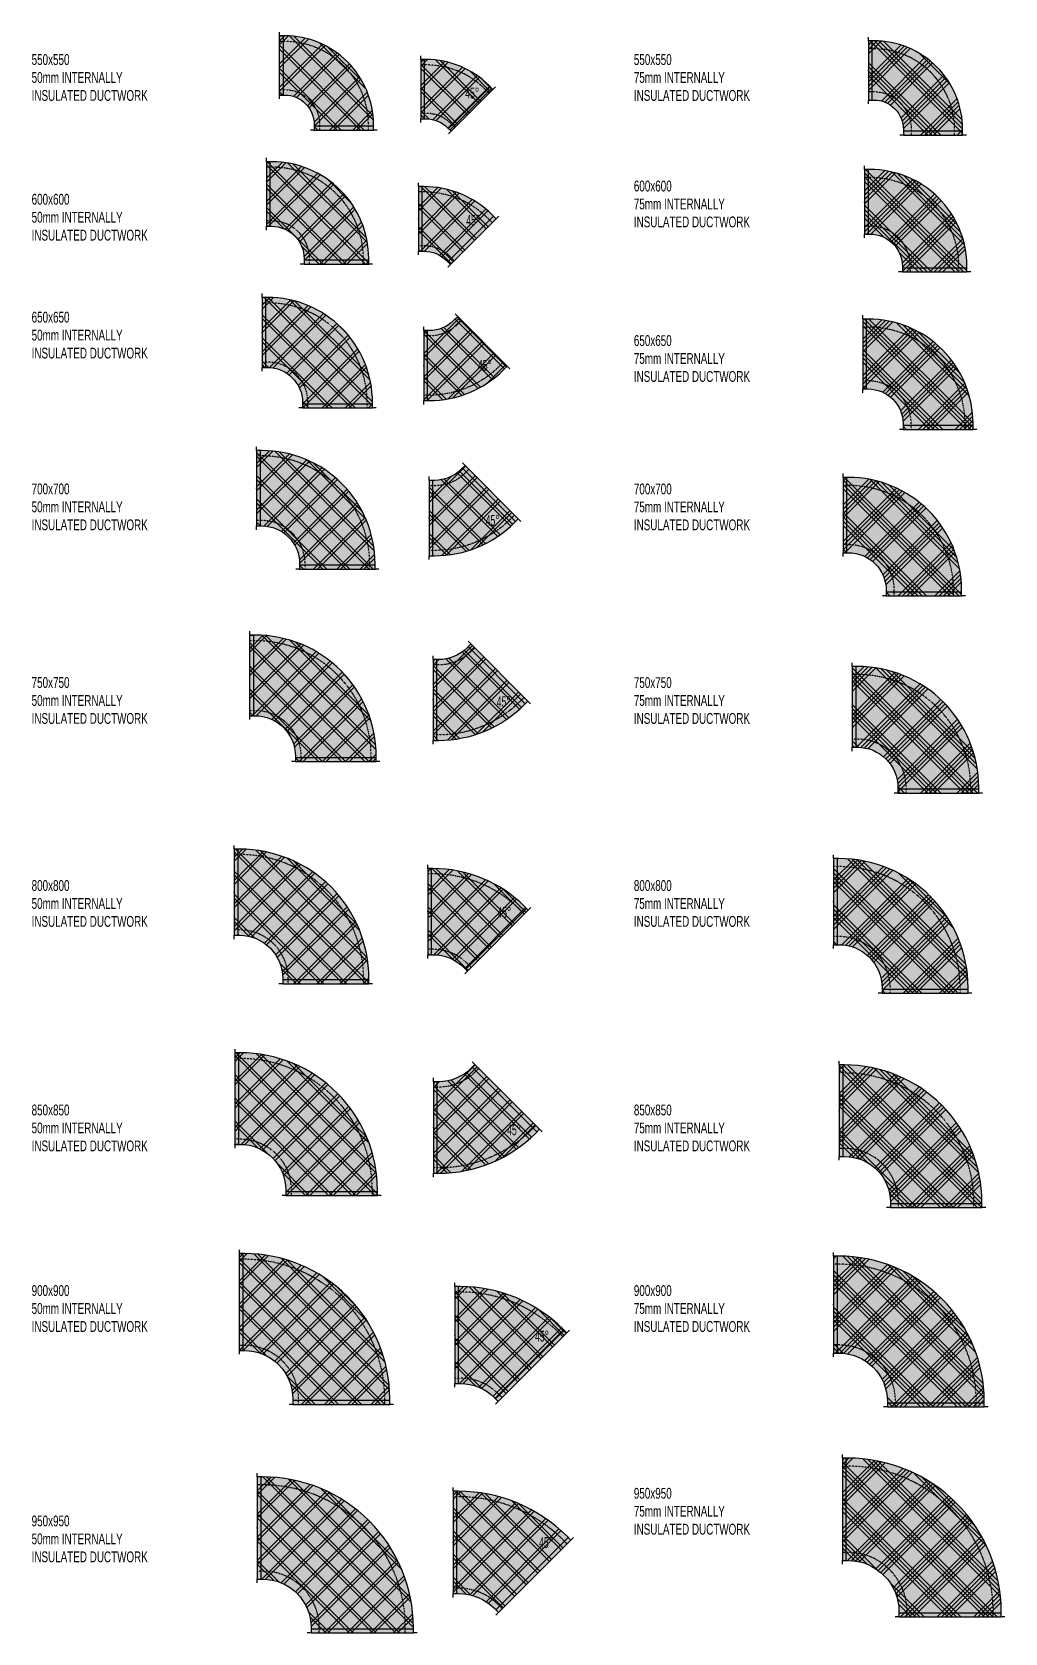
# Model space of a CAD drawing. Header units: millimetres. Extents: x 141 to 153906, y 19826 to 64501.
# Drawn here: x 113301 to 122338, y 34897 to 49764 of the extents above; entities that cross this region are included whole.
import ezdxf
from ezdxf.enums import TextEntityAlignment as Align

# ---------------------------------------------------------------- set-up
doc = ezdxf.new("R2010")
doc.units = ezdxf.units.MM
doc.linetypes.add('Ins', pattern=[1, 0.5, -0.5])
for name, color, linetype in [('Hvacduct-sa', 160, 'Continuous'), ('Hvacduct-sa-Shading', 163, 'Continuous'), ('Hvacins', 118, 'Continuous'), ('HvacInsulation IN', 118, 'Continuous'), ('Hvactext', 7, 'Continuous')]:
    doc.layers.add(name, color=color, linetype=linetype)
doc.styles.add('Arial Narrow_1', font='ARIALN.TTF', dxfattribs={"height": 250})
doc.styles.add('HVACS', font='ARIALN.TTF', dxfattribs={"width": 0.8})
pattern_1 = [(45, (76276.46, -89129.04), (-169.70563, 169.70563), []), (45, (76316.46, -89129.04), (-169.70563, 169.70563), []), (45, (76356.46, -89129.04), (-169.70563, 169.70563), []), (45, (76396.46, -89129.04), (-169.70563, 169.70563), []), (135, (76276.46, -89129.04), (-169.70563, -169.70563), []), (135, (76316.46, -89129.04), (-169.70563, -169.70563), []), (135, (76356.46, -89129.04), (-169.70563, -169.70563), []), (135, (76396.46, -89129.04), (-169.70563, -169.70563), [])]

msp = doc.modelspace()

# ---------------------------------------------------------------- hatches: boundary and pattern name
at = {"layer": 'Hvacduct-sa-Shading'}
for points in [[(115922.5, 48904.4), (115922.5, 48854.4), (116472.5, 48854.4), (116472.5, 48904.4, 0.4142136), (115647.5, 49729.4), (115597.5, 49729.4), (115597.5, 49179.4), (115647.5, 49179.4, -0.4142136)], [(121120.1, 49683), (121070.1, 49683), (121070.1, 49133), (121120.1, 49133, -0.4142136), (121395.1, 48858), (121395.1, 48808), (121945.1, 48808), (121945.1, 48858, 0.4142136)], [(115528.4, 48560), (115478.4, 48560), (115478.4, 47960), (115528.4, 47960, -0.4142136), (115828.4, 47660), (115828.4, 47610), (116428.4, 47610), (116428.4, 47660, 0.4142136)], [(121084.9, 48487.9), (121034.9, 48487.9), (121034.9, 47887.9), (121084.9, 47887.9, -0.4142136), (121384.9, 47587.9), (121384.9, 47537.9), (121984.9, 47537.9), (121984.9, 47587.9, 0.4142136)], [(115488.7, 47299.6), (115438.7, 47299.6), (115438.7, 46649.6), (115488.7, 46649.6, -0.4142136), (115813.7, 46324.6), (115813.7, 46274.6), (116463.7, 46274.6), (116463.7, 46324.6, 0.4142136)], [(121067.3, 47099.3), (121017.3, 47099.3), (121017.3, 46449.3), (121067.3, 46449.3, -0.4142136), (121392.3, 46124.3), (121392.3, 46074.3), (122042.3, 46074.3), (122042.3, 46124.3, 0.4142136)], [(115437.1, 45877.4), (115387.1, 45877.4), (115387.1, 45177.4), (115437.1, 45177.4, -0.4142136), (115787.1, 44827.4), (115787.1, 44777.4), (116487.1, 44777.4), (116487.1, 44827.4, 0.4142136)], [(120885.4, 45628.4), (120835.4, 45628.4), (120835.4, 44928.4), (120885.4, 44928.4, -0.4142136), (121235.4, 44578.4), (121235.4, 44528.4), (121935.4, 44528.4), (121935.4, 44578.4, 0.4142136)], [(115747.8, 43039.6), (115747.8, 42989.6), (116497.8, 42989.6), (116497.8, 43039.6, 0.4142136), (115372.8, 44164.6), (115322.8, 44164.6), (115322.8, 43414.6), (115372.8, 43414.6, -0.4142136)], [(120969.6, 43872.4), (120919.6, 43872.4), (120919.6, 43122.4), (120969.6, 43122.4, -0.4142136), (121344.6, 42747.4), (121344.6, 42697.4), (122094.6, 42697.4), (122094.6, 42747.4, 0.4142136)], [(115230, 42176.3), (115180, 42176.3), (115180, 41376.3), (115230, 41376.3, -0.4142136), (115630, 40976.3), (115630, 40926.3), (116430, 40926.3), (116430, 40976.3, 0.4142136)], [(120796.2, 42089), (120746.2, 42089), (120746.2, 41289), (120796.2, 41289, -0.4142136), (121196.2, 40889), (121196.2, 40839), (121996.2, 40839), (121996.2, 40889, 0.4142136)], [(115659.1, 39009.8), (115659.1, 38959.8), (116509.1, 38959.8), (116509.1, 39009.8, 0.4142136), (115234.1, 40284.8), (115184.1, 40284.8), (115184.1, 39434.8), (115234.1, 39434.8, -0.4142136)], [(120849, 40172.4), (120799, 40172.4), (120799, 39322.4), (120849, 39322.4, -0.4142136), (121274, 38897.4), (121274, 38847.4), (122124, 38847.4), (122124, 38897.4, 0.4142136)], [(115724.2, 37070.2), (115724.2, 37020.2), (116624.2, 37020.2), (116624.2, 37070.2, 0.4142136), (115274.2, 38420.2), (115224.2, 38420.2), (115224.2, 37520.2), (115274.2, 37520.2, -0.4142136)], [(120796.2, 38396.6), (120746.2, 38396.6), (120746.2, 37496.6), (120796.2, 37496.6, -0.4142136), (121246.2, 37046.6), (121246.2, 36996.6), (122146.2, 36996.6), (122146.2, 37046.6, 0.4142136)], [(120878.3, 36521), (120828.3, 36521), (120828.3, 35571), (120878.3, 35571, -0.4142136), (121353.3, 35096), (121353.3, 35046), (122303.3, 35046), (122303.3, 35096, 0.4142136)], [(115443.4, 36347.2), (115393.4, 36347.2), (115393.4, 35397.2), (115443.4, 35397.2, -0.4142136), (115893.4, 34947.2), (115893.4, 34897.2), (116843.4, 34897.2), (116843.4, 34947.2, 0.4142136)]]:
    msp.add_hatch(color=256, dxfattribs=at).paths.add_polyline_path(points)
at = {"layer": 'Hvacduct-sa-Shading', "linetype": 'Continuous'}
for points in [[(116963.2, 49508.8), (116913.2, 49508.8), (116913.2, 48958.8), (116963.2, 48958.8, -0.1989124), (117157.6, 48878.3), (117193, 48842.9), (117581.9, 49231.8), (117546.5, 49267.2, 0.1989124)], [(116939.7, 48329), (116889.7, 48329), (116889.7, 47729), (116939.7, 47729, -0.1989124), (117151.8, 47641.2), (117187.2, 47605.8), (117611.4, 48030.1), (117576.1, 48065.4, 0.1989124)], [(116990.5, 46991.8), (116940.5, 46991.8), (116940.5, 46341.8), (116990.5, 46341.8, 0.1989124), (117679.9, 46627.4), (117715.3, 46662.7), (117255.6, 47122.4), (117220.3, 47087, -0.1989124)], [(117040.3, 45600.8), (116990.3, 45600.8), (116990.3, 44900.8), (117040.3, 44900.8, 0.1989124), (117782.8, 45208.3), (117818.1, 45243.7), (117323.2, 45738.6), (117287.8, 45703.3, -0.1989124)], [(117076.7, 43936.6), (117026.7, 43936.6), (117026.7, 43186.6), (117076.7, 43186.6, 0.1989124), (117872.2, 43516.1), (117907.5, 43551.4), (117377.2, 44081.8), (117341.8, 44046.4, -0.1989124)], [(117026.4, 41995.9), (116976.4, 41995.9), (116976.4, 41195.9), (117026.4, 41195.9, -0.1989124), (117309.2, 41078.8), (117344.6, 41043.4), (117910.3, 41609.1), (117874.9, 41644.5, 0.1989124)], [(117079, 40016.4), (117029, 40016.4), (117029, 39166.4), (117079, 39166.4, 0.1989124), (117980.5, 39539.9), (118015.9, 39575.2), (117414.8, 40176.3), (117379.5, 40140.9, -0.1989124)], [(117278.5, 38114), (117228.5, 38114), (117228.5, 37214), (117278.5, 37214, -0.1989124), (117596.7, 37082.2), (117632.1, 37046.9), (118268.5, 37683.3), (118233.1, 37718.6, 0.1989124)], [(117262.7, 36212.8), (117212.7, 36212.8), (117212.7, 35262.8), (117262.7, 35262.8, -0.1989124), (117598.6, 35123.6), (117633.9, 35088.3), (118305.7, 35760), (118270.3, 35795.4, 0.1989124)]]:
    msp.add_hatch(color=163, dxfattribs=at).paths.add_polyline_path(points)
at = {"layer": 'Hvacins', "linetype": 'Continuous'}
h = msp.add_hatch(dxfattribs=at)
h.set_pattern_fill('CONC_EXISTING', color=256, scale=20, style=0)
h.set_pattern_definition([(45, (76150.77, -89129.04), (-107.76307, 107.76307), []), (45, (76186.69, -89129.04), (-107.76307, 107.76307), []), (315, (76150.77, -89129.04), (107.76307, 107.76307), []), (315, (76186.69, -89129.04), (107.76307, 107.76307), [])])
h.paths.add_polyline_path([(116963.2, 49508.8), (116913.2, 49508.8), (116913.2, 48958.8), (116963.2, 48958.8, -0.1989124), (117157.6, 48878.3), (117193, 48842.9), (117581.9, 49231.8), (117546.5, 49267.2, 0.1989124)])
h = msp.add_hatch(dxfattribs=at)
h.set_pattern_fill('CONC_EXISTING', color=256, scale=20, style=0)
h.set_pattern_definition([(45, (76153.28, -89152.5), (-107.76307, 107.76307), []), (45, (76189.2, -89152.5), (-107.76307, 107.76307), []), (315, (76153.28, -89152.5), (107.76307, 107.76307), []), (315, (76189.2, -89152.5), (107.76307, 107.76307), [])])
h.paths.add_polyline_path([(116939.7, 48329), (116889.7, 48329), (116889.7, 47729), (116939.7, 47729, -0.1989124), (117151.8, 47641.2), (117187.2, 47605.8), (117611.4, 48030.1), (117576.1, 48065.4, 0.1989124)])
h = msp.add_hatch(dxfattribs=at)
h.set_pattern_fill('CONC_EXISTING', color=256, scale=20, angle=360, style=0)
h.set_pattern_definition([(45, (76079.37, -89129.04), (-107.76307, 107.76307), []), (45, (76115.29, -89129.04), (-107.76307, 107.76307), []), (315, (76079.37, -89129.04), (107.76307, 107.76307), []), (315, (76115.29, -89129.04), (107.76307, 107.76307), [])])
h.paths.add_polyline_path([(116990.5, 46991.8), (116940.5, 46991.8), (116940.5, 46341.8), (116990.5, 46341.8, 0.1989124), (117679.9, 46627.4), (117715.3, 46662.7), (117255.6, 47122.4), (117220.3, 47087, -0.1989124)])
h = msp.add_hatch(dxfattribs=at)
h.set_pattern_fill('CONC_EXISTING', color=256, scale=20, angle=360, style=0)
h.set_pattern_definition([(45, (76182.61, -89129.04), (-107.76307, 107.76307), []), (45, (76218.53, -89129.04), (-107.76307, 107.76307), []), (315, (76182.61, -89129.04), (107.76307, 107.76307), []), (315, (76218.53, -89129.04), (107.76307, 107.76307), [])])
h.paths.add_polyline_path([(117040.3, 45600.8), (116990.3, 45600.8), (116990.3, 44900.8), (117040.3, 44900.8, 0.1989124), (117782.8, 45208.3), (117818.1, 45243.7), (117323.2, 45738.6), (117287.8, 45703.3, -0.1989124)])
h = msp.add_hatch(dxfattribs=at)
h.set_pattern_fill('CONC_EXISTING', color=256, scale=20, angle=360, style=0)
h.set_pattern_definition([(45, (76147.41, -89205.3), (-107.76307, 107.76307), []), (45, (76183.33, -89205.3), (-107.76307, 107.76307), []), (315, (76147.41, -89205.3), (107.76307, 107.76307), []), (315, (76183.33, -89205.3), (107.76307, 107.76307), [])])
h.paths.add_polyline_path([(117076.7, 43936.6), (117026.7, 43936.6), (117026.7, 43186.6), (117076.7, 43186.6, 0.1989124), (117872.2, 43516.1), (117907.5, 43551.4), (117377.2, 44081.8), (117341.8, 44046.4, -0.1989124)])
h = msp.add_hatch(dxfattribs=at)
h.set_pattern_fill('CONC_EXISTING', color=256, scale=20, style=0)
h.set_pattern_definition([(45, (75936.24, -89129.04), (-107.76307, 107.76307), []), (45, (75972.16, -89129.04), (-107.76307, 107.76307), []), (315, (75936.24, -89129.04), (107.76307, 107.76307), []), (315, (75972.16, -89129.04), (107.76307, 107.76307), [])])
h.paths.add_polyline_path([(117026.4, 41995.9), (116976.4, 41995.9), (116976.4, 41195.9), (117026.4, 41195.9, -0.1989124), (117309.2, 41078.8), (117344.6, 41043.4), (117910.3, 41609.1), (117874.9, 41644.5, 0.1989124)])
h = msp.add_hatch(dxfattribs=at)
h.set_pattern_fill('CONC_EXISTING', color=256, scale=20, angle=360, style=0)
h.set_pattern_definition([(45, (75836.52, -89129.04), (-107.76307, 107.76307), []), (45, (75872.44, -89129.04), (-107.76307, 107.76307), []), (315, (75836.52, -89129.04), (107.76307, 107.76307), []), (315, (75872.44, -89129.04), (107.76307, 107.76307), [])])
h.paths.add_polyline_path([(117079, 40016.4), (117029, 40016.4), (117029, 39166.4), (117079, 39166.4, 0.1989124), (117980.5, 39539.9), (118015.9, 39575.2), (117414.8, 40176.3), (117379.5, 40140.9, -0.1989124)])
h = msp.add_hatch(dxfattribs=at)
h.set_pattern_fill('CONC_EXISTING', color=256, scale=20, style=0)
h.set_pattern_definition([(45, (76276.46, -89129.04), (-107.76307, 107.76307), []), (45, (76312.38, -89129.04), (-107.76307, 107.76307), []), (315, (76276.46, -89129.04), (107.76307, 107.76307), []), (315, (76312.38, -89129.04), (107.76307, 107.76307), [])])
h.paths.add_polyline_path([(117278.5, 38114), (117228.5, 38114), (117228.5, 37214), (117278.5, 37214, -0.1989124), (117596.7, 37082.2), (117632.1, 37046.9), (118268.5, 37683.3), (118233.1, 37718.6, 0.1989124)])
at = {"layer": 'Hvacins'}
h = msp.add_hatch(dxfattribs=at)
h.set_pattern_fill('CONC_EXISTING', color=256, scale=20, style=0)
h.set_pattern_definition([(45, (79921.84, -89129.04), (-107.76307, 107.76307), []), (45, (79957.76, -89129.04), (-107.76307, 107.76307), []), (315, (79921.84, -89129.04), (107.76307, 107.76307), []), (315, (79957.76, -89129.04), (107.76307, 107.76307), [])])
h.paths.add_polyline_path([(115443.4, 36347.2), (115393.4, 36347.2), (115393.4, 35397.2), (115443.4, 35397.2, -0.4142136), (115893.4, 34947.2), (115893.4, 34897.2), (116843.4, 34897.2), (116843.4, 34947.2, 0.4142136)])
at = {"layer": 'Hvacins', "linetype": 'Continuous'}
h = msp.add_hatch(dxfattribs=at)
h.set_pattern_fill('CONC_EXISTING', color=256, scale=20, style=0)
h.set_pattern_definition([(45, (75648.81, -89228.76), (-107.76307, 107.76307), []), (45, (75684.73, -89228.76), (-107.76307, 107.76307), []), (315, (75648.81, -89228.76), (107.76307, 107.76307), []), (315, (75684.73, -89228.76), (107.76307, 107.76307), [])])
h.paths.add_polyline_path([(117262.7, 36212.8), (117212.7, 36212.8), (117212.7, 35262.8), (117262.7, 35262.8, -0.1989124), (117598.6, 35123.6), (117633.9, 35088.3), (118305.7, 35760), (118270.3, 35795.4, 0.1989124)])
at = {"layer": 'HvacInsulation IN'}
h = msp.add_hatch(dxfattribs=at)
h.set_pattern_fill('CONC_EXISTING', color=256, scale=20, angle=90, style=0)
h.set_pattern_definition([(135, (254701.71, 8353.01), (-107.76307, -107.76307), []), (135, (254701.71, 8388.93), (-107.76307, -107.76307), []), (45, (254701.71, 8353.01), (-107.76307, 107.76307), []), (45, (254701.71, 8388.93), (-107.76307, 107.76307), [])])
h.paths.add_polyline_path([(115922.5, 48904.4), (115922.5, 48854.4), (116472.5, 48854.4), (116472.5, 48904.4, 0.4142136), (115647.5, 49729.4), (115597.5, 49729.4), (115597.5, 49179.4), (115647.5, 49179.4, -0.4142136)])
h = msp.add_hatch(dxfattribs=at)
h.set_pattern_fill('INS100I', color=256, scale=40, style=0)
h.set_pattern_definition(pattern_1)
h.paths.add_polyline_path([(121120.1, 49683), (121070.1, 49683), (121070.1, 49133), (121120.1, 49133, -0.4142136), (121395.1, 48858), (121395.1, 48808), (121945.1, 48808), (121945.1, 48858, 0.4142136)])
h = msp.add_hatch(dxfattribs=at)
h.set_pattern_fill('CONC_EXISTING', color=256, scale=20, style=0)
h.set_pattern_definition([(45, (75021.66, -89252.22), (-107.76307, 107.76307), []), (45, (75057.58, -89252.22), (-107.76307, 107.76307), []), (315, (75021.66, -89252.22), (107.76307, 107.76307), []), (315, (75057.58, -89252.22), (107.76307, 107.76307), [])])
h.paths.add_polyline_path([(115528.4, 48560), (115478.4, 48560), (115478.4, 47960), (115528.4, 47960, -0.4142136), (115828.4, 47660), (115828.4, 47610), (116428.4, 47610), (116428.4, 47660, 0.4142136)])
h = msp.add_hatch(dxfattribs=at)
h.set_pattern_fill('INS100I', color=256, scale=40, style=0)
h.set_pattern_definition(pattern_1)
h.paths.add_polyline_path([(121084.9, 48487.9), (121034.9, 48487.9), (121034.9, 47887.9), (121084.9, 47887.9, -0.4142136), (121384.9, 47587.9), (121384.9, 47537.9), (121984.9, 47537.9), (121984.9, 47587.9, 0.4142136)])
h = msp.add_hatch(dxfattribs=at)
h.set_pattern_fill('CONC_EXISTING', color=256, scale=20, style=0)
h.set_pattern_definition([(45, (74857.99, -89262.95), (-107.76307, 107.76307), []), (45, (74893.91, -89262.95), (-107.76307, 107.76307), []), (315, (74857.99, -89262.95), (107.76307, 107.76307), []), (315, (74893.91, -89262.95), (107.76307, 107.76307), [])])
h.paths.add_polyline_path([(115488.7, 47299.6), (115438.7, 47299.6), (115438.7, 46649.6), (115488.7, 46649.6, -0.4142136), (115813.7, 46324.6), (115813.7, 46274.6), (116463.7, 46274.6), (116463.7, 46324.6, 0.4142136)])
h = msp.add_hatch(dxfattribs=at)
h.set_pattern_fill('INS100I', color=256, scale=40, style=0)
h.set_pattern_definition(pattern_1)
h.paths.add_polyline_path([(121067.3, 47099.3), (121017.3, 47099.3), (121017.3, 46449.3), (121067.3, 46449.3, -0.4142136), (121392.3, 46124.3), (121392.3, 46074.3), (122042.3, 46074.3), (122042.3, 46124.3, 0.4142136)])
h = msp.add_hatch(dxfattribs=at)
h.set_pattern_fill('CONC_EXISTING', color=256, scale=20, style=0)
h.set_pattern_definition([(45, (74686.38, -89129.04), (-107.76307, 107.76307), []), (45, (74722.3, -89129.04), (-107.76307, 107.76307), []), (315, (74686.38, -89129.04), (107.76307, 107.76307), []), (315, (74722.3, -89129.04), (107.76307, 107.76307), [])])
h.paths.add_polyline_path([(115437.1, 45877.4), (115387.1, 45877.4), (115387.1, 45177.4), (115437.1, 45177.4, -0.4142136), (115787.1, 44827.4), (115787.1, 44777.4), (116487.1, 44777.4), (116487.1, 44827.4, 0.4142136)])
h = msp.add_hatch(dxfattribs=at)
h.set_pattern_fill('INS100I', color=256, scale=40, style=0)
h.set_pattern_definition(pattern_1)
h.paths.add_polyline_path([(120885.4, 45628.4), (120835.4, 45628.4), (120835.4, 44928.4), (120885.4, 44928.4, -0.4142136), (121235.4, 44578.4), (121235.4, 44528.4), (121935.4, 44528.4), (121935.4, 44578.4, 0.4142136)])
h = msp.add_hatch(dxfattribs=at)
h.set_pattern_fill('CONC_EXISTING', color=256, scale=20, angle=90, style=0)
h.set_pattern_definition([(135, (248762.21, 2434.11), (-107.76307, -107.76307), []), (135, (248762.21, 2470.03), (-107.76307, -107.76307), []), (45, (248762.21, 2434.11), (-107.76307, 107.76307), []), (45, (248762.21, 2470.03), (-107.76307, 107.76307), [])])
h.paths.add_polyline_path([(115747.8, 43039.6), (115747.8, 42989.6), (116497.8, 42989.6), (116497.8, 43039.6, 0.4142136), (115372.8, 44164.6), (115322.8, 44164.6), (115322.8, 43414.6), (115372.8, 43414.6, -0.4142136)])
h = msp.add_hatch(dxfattribs=at)
h.set_pattern_fill('INS100I', color=256, scale=40, style=0)
h.set_pattern_definition(pattern_1)
h.paths.add_polyline_path([(120969.6, 43872.4), (120919.6, 43872.4), (120919.6, 43122.4), (120969.6, 43122.4, -0.4142136), (121344.6, 42747.4), (121344.6, 42697.4), (122094.6, 42697.4), (122094.6, 42747.4, 0.4142136)])
h = msp.add_hatch(dxfattribs=at)
h.set_pattern_fill('CONC_EXISTING', color=256, scale=20, style=0)
h.set_pattern_definition([(45, (74471.13, -89129.04), (-107.76307, 107.76307), []), (45, (74507.05, -89129.04), (-107.76307, 107.76307), []), (315, (74471.13, -89129.04), (107.76307, 107.76307), []), (315, (74507.05, -89129.04), (107.76307, 107.76307), [])])
h.paths.add_polyline_path([(115230, 42176.3), (115180, 42176.3), (115180, 41376.3), (115230, 41376.3, -0.4142136), (115630, 40976.3), (115630, 40926.3), (116430, 40926.3), (116430, 40976.3, 0.4142136)])
h = msp.add_hatch(dxfattribs=at)
h.set_pattern_fill('INS100I', color=256, scale=40, style=0)
h.set_pattern_definition(pattern_1)
h.paths.add_polyline_path([(120796.2, 42089), (120746.2, 42089), (120746.2, 41289), (120796.2, 41289, -0.4142136), (121196.2, 40889), (121196.2, 40839), (121996.2, 40839), (121996.2, 40889, 0.4142136)])
h = msp.add_hatch(dxfattribs=at)
h.set_pattern_fill('CONC_EXISTING', color=256, scale=20, angle=90, style=0)
h.set_pattern_definition([(135, (244961.49, -1795.12), (-107.76307, -107.76307), []), (135, (244961.49, -1759.2), (-107.76307, -107.76307), []), (45, (244961.49, -1795.12), (-107.76307, 107.76307), []), (45, (244961.49, -1759.2), (-107.76307, 107.76307), [])])
h.paths.add_polyline_path([(115659.1, 39009.8), (115659.1, 38959.8), (116509.1, 38959.8), (116509.1, 39009.8, 0.4142136), (115234.1, 40284.8), (115184.1, 40284.8), (115184.1, 39434.8), (115234.1, 39434.8, -0.4142136)])
h = msp.add_hatch(dxfattribs=at)
h.set_pattern_fill('INS100I', color=256, scale=40, style=0)
h.set_pattern_definition(pattern_1)
h.paths.add_polyline_path([(120849, 40172.4), (120799, 40172.4), (120799, 39322.4), (120849, 39322.4, -0.4142136), (121274, 38897.4), (121274, 38847.4), (122124, 38847.4), (122124, 38897.4, 0.4142136)])
h = msp.add_hatch(dxfattribs=at)
h.set_pattern_fill('CONC_EXISTING', color=256, scale=20, angle=90, style=0)
h.set_pattern_definition([(135, (243351.04, -3794.07), (-107.76307, -107.76307), []), (135, (243351.04, -3758.15), (-107.76307, -107.76307), []), (45, (243351.04, -3794.07), (-107.76307, 107.76307), []), (45, (243351.04, -3758.15), (-107.76307, 107.76307), [])])
h.paths.add_polyline_path([(115724.2, 37070.2), (115724.2, 37020.2), (116624.2, 37020.2), (116624.2, 37070.2, 0.4142136), (115274.2, 38420.2), (115224.2, 38420.2), (115224.2, 37520.2), (115274.2, 37520.2, -0.4142136)])
h = msp.add_hatch(dxfattribs=at)
h.set_pattern_fill('INS100I', color=256, scale=40, style=0)
h.set_pattern_definition(pattern_1)
h.paths.add_polyline_path([(120796.2, 38396.6), (120746.2, 38396.6), (120746.2, 37496.6), (120796.2, 37496.6, -0.4142136), (121246.2, 37046.6), (121246.2, 36996.6), (122146.2, 36996.6), (122146.2, 37046.6, 0.4142136)])
h = msp.add_hatch(dxfattribs=at)
h.set_pattern_fill('INS100I', color=256, scale=40, style=0)
h.set_pattern_definition(pattern_1)
h.paths.add_polyline_path([(120878.3, 36521), (120828.3, 36521), (120828.3, 35571), (120878.3, 35571, -0.4142136), (121353.3, 35096), (121353.3, 35046), (122303.3, 35046), (122303.3, 35096, 0.4142136)])

# ---------------------------------------------------------------- linework, layer by layer
for p in [(121070.1, 49408), (116913.2, 49233.8), (116197.5, 48854.4), (115478.4, 48383.2), (121034.9, 48187.9), (116889.7, 48029), (115438.7, 46974.6), (121017.3, 46774.3), (116940.5, 46666.8), (115387.1, 45527.4), (116990.3, 45250.8), (120835.4, 45278.4), (117026.7, 43561.6), (120919.6, 43497.4), (116122.8, 42989.6), (115180, 41776.3), (120746.2, 41689), (116976.4, 41595.9), (120799, 39747.4), (117029, 39591.4), (116084.1, 38959.8), (120746.2, 37946.6), (117228.5, 37664), (116174.2, 37020.2), (120828.3, 36046), (115393.4, 35872.2), (117212.7, 35737.8)]:
    msp.add_point(p)
at = {"layer": 'Hvacduct-sa', "flags": 128}
for points in [[(115597.5, 49764.4), (115597.5, 49729.4), (115632.5, 49729.4), (115632.5, 49179.4), (115597.5, 49179.4), (115597.5, 49144.4)], [(121070.1, 49098), (121070.1, 49133), (121105.1, 49133), (121105.1, 49683), (121070.1, 49683), (121070.1, 49718)], [(116507.5, 48854.4), (116472.5, 48854.4), (116472.5, 48889.4), (115922.5, 48889.4), (115922.5, 48854.4), (115887.5, 48854.4)], [(121980.1, 48808), (121945.1, 48808), (121945.1, 48843), (121395.1, 48843), (121395.1, 48808), (121360.1, 48808)], [(115478.4, 47925), (115478.4, 47960), (115513.4, 47960), (115513.4, 48560), (115478.4, 48560), (115478.4, 48595)], [(121034.9, 47852.9), (121034.9, 47887.9), (121069.9, 47887.9), (121069.9, 48487.9), (121034.9, 48487.9), (121034.9, 48522.9)], [(116463.4, 47610), (116428.4, 47610), (116428.4, 47645), (115828.4, 47645), (115828.4, 47610), (115793.4, 47610)], [(122019.9, 47537.9), (121984.9, 47537.9), (121984.9, 47572.9), (121384.9, 47572.9), (121384.9, 47537.9), (121349.9, 47537.9)], [(115438.7, 46614.6), (115438.7, 46649.6), (115473.7, 46649.6), (115473.7, 47299.6), (115438.7, 47299.6), (115438.7, 47334.6)], [(121017.3, 46414.3), (121017.3, 46449.3), (121052.3, 46449.3), (121052.3, 47099.3), (121017.3, 47099.3), (121017.3, 47134.3)], [(116498.7, 46274.6), (116463.7, 46274.6), (116463.7, 46309.6), (115813.7, 46309.6), (115813.7, 46274.6), (115778.7, 46274.6)], [(122077.3, 46074.3), (122042.3, 46074.3), (122042.3, 46109.3), (121392.3, 46109.3), (121392.3, 46074.3), (121357.3, 46074.3)], [(115387.1, 45142.4), (115387.1, 45177.4), (115422.1, 45177.4), (115422.1, 45877.4), (115387.1, 45877.4), (115387.1, 45912.4)], [(120835.4, 44893.4), (120835.4, 44928.4), (120870.4, 44928.4), (120870.4, 45628.4), (120835.4, 45628.4), (120835.4, 45663.4)], [(116522.1, 44777.4), (116487.1, 44777.4), (116487.1, 44812.4), (115787.1, 44812.4), (115787.1, 44777.4), (115752.1, 44777.4)], [(121970.4, 44528.4), (121935.4, 44528.4), (121935.4, 44563.4), (121235.4, 44563.4), (121235.4, 44528.4), (121200.4, 44528.4)], [(115322.8, 44199.6), (115322.8, 44164.6), (115357.8, 44164.6), (115357.8, 43414.6), (115322.8, 43414.6), (115322.8, 43379.6)], [(120919.6, 43087.4), (120919.6, 43122.4), (120954.6, 43122.4), (120954.6, 43872.4), (120919.6, 43872.4), (120919.6, 43907.4)], [(116532.8, 42989.6), (116497.8, 42989.6), (116497.8, 43024.6), (115747.8, 43024.6), (115747.8, 42989.6), (115712.8, 42989.6)], [(122129.6, 42697.4), (122094.6, 42697.4), (122094.6, 42732.4), (121344.6, 42732.4), (121344.6, 42697.4), (121309.6, 42697.4)], [(115180, 41341.3), (115180, 41376.3), (115215, 41376.3), (115215, 42176.3), (115180, 42176.3), (115180, 42211.3)], [(120746.2, 41254), (120746.2, 41289), (120781.2, 41289), (120781.2, 42089), (120746.2, 42089), (120746.2, 42124)], [(116465, 40926.3), (116430, 40926.3), (116430, 40961.3), (115630, 40961.3), (115630, 40926.3), (115595, 40926.3)], [(122031.2, 40839), (121996.2, 40839), (121996.2, 40874), (121196.2, 40874), (121196.2, 40839), (121161.2, 40839)], [(115184.1, 40319.8), (115184.1, 40284.8), (115219.1, 40284.8), (115219.1, 39434.8), (115184.1, 39434.8), (115184.1, 39399.8)], [(120799, 39287.4), (120799, 39322.4), (120834, 39322.4), (120834, 40172.4), (120799, 40172.4), (120799, 40207.4)], [(116544.1, 38959.8), (116509.1, 38959.8), (116509.1, 38994.8), (115659.1, 38994.8), (115659.1, 38959.8), (115624.1, 38959.8)], [(122159, 38847.4), (122124, 38847.4), (122124, 38882.4), (121274, 38882.4), (121274, 38847.4), (121239, 38847.4)], [(115224.2, 38455.2), (115224.2, 38420.2), (115259.2, 38420.2), (115259.2, 37520.2), (115224.2, 37520.2), (115224.2, 37485.2)], [(120746.2, 37461.6), (120746.2, 37496.6), (120781.2, 37496.6), (120781.2, 38396.6), (120746.2, 38396.6), (120746.2, 38431.6)], [(116659.2, 37020.2), (116624.2, 37020.2), (116624.2, 37055.2), (115724.2, 37055.2), (115724.2, 37020.2), (115689.2, 37020.2)], [(122181.2, 36996.6), (122146.2, 36996.6), (122146.2, 37031.6), (121246.2, 37031.6), (121246.2, 36996.6), (121211.2, 36996.6)], [(120828.3, 35536), (120828.3, 35571), (120863.3, 35571), (120863.3, 36521), (120828.3, 36521), (120828.3, 36556)], [(115393.4, 35362.2), (115393.4, 35397.2), (115428.4, 35397.2), (115428.4, 36347.2), (115393.4, 36347.2), (115393.4, 36382.2)], [(122338.3, 35046), (122303.3, 35046), (122303.3, 35081), (121353.3, 35081), (121353.3, 35046), (121318.3, 35046)], [(116878.4, 34897.2), (116843.4, 34897.2), (116843.4, 34932.2), (115893.4, 34932.2), (115893.4, 34897.2), (115858.4, 34897.2)]]:
    msp.add_lwpolyline(points, dxfattribs=at)
for points in [[(115922.5, 48904.4), (115922.5, 48854.4), (116472.5, 48854.4), (116472.5, 48904.4, 0.4142136), (115647.5, 49729.4), (115597.5, 49729.4), (115597.5, 49179.4), (115647.5, 49179.4, -0.4142136), (115922.5, 48904.4)], [(121120.1, 49683), (121070.1, 49683), (121070.1, 49133), (121120.1, 49133, -0.4142136), (121395.1, 48858), (121395.1, 48808), (121945.1, 48808), (121945.1, 48858, 0.4142136), (121120.1, 49683)], [(115528.4, 48560), (115478.4, 48560), (115478.4, 47960), (115528.4, 47960, -0.4142136), (115828.4, 47660), (115828.4, 47610), (116428.4, 47610), (116428.4, 47660, 0.4142136), (115528.4, 48560)], [(121084.9, 48487.9), (121034.9, 48487.9), (121034.9, 47887.9), (121084.9, 47887.9, -0.4142136), (121384.9, 47587.9), (121384.9, 47537.9), (121984.9, 47537.9), (121984.9, 47587.9, 0.4142136), (121084.9, 48487.9)], [(115488.7, 47299.6), (115438.7, 47299.6), (115438.7, 46649.6), (115488.7, 46649.6, -0.4142136), (115813.7, 46324.6), (115813.7, 46274.6), (116463.7, 46274.6), (116463.7, 46324.6, 0.4142136), (115488.7, 47299.6)], [(121067.3, 47099.3), (121017.3, 47099.3), (121017.3, 46449.3), (121067.3, 46449.3, -0.4142136), (121392.3, 46124.3), (121392.3, 46074.3), (122042.3, 46074.3), (122042.3, 46124.3, 0.4142136), (121067.3, 47099.3)], [(115437.1, 45877.4), (115387.1, 45877.4), (115387.1, 45177.4), (115437.1, 45177.4, -0.4142136), (115787.1, 44827.4), (115787.1, 44777.4), (116487.1, 44777.4), (116487.1, 44827.4, 0.4142136), (115437.1, 45877.4)], [(120885.4, 45628.4), (120835.4, 45628.4), (120835.4, 44928.4), (120885.4, 44928.4, -0.4142136), (121235.4, 44578.4), (121235.4, 44528.4), (121935.4, 44528.4), (121935.4, 44578.4, 0.4142136), (120885.4, 45628.4)], [(115747.8, 43039.6), (115747.8, 42989.6), (116497.8, 42989.6), (116497.8, 43039.6, 0.4142136), (115372.8, 44164.6), (115322.8, 44164.6), (115322.8, 43414.6), (115372.8, 43414.6, -0.4142136), (115747.8, 43039.6)], [(120969.6, 43872.4), (120919.6, 43872.4), (120919.6, 43122.4), (120969.6, 43122.4, -0.4142136), (121344.6, 42747.4), (121344.6, 42697.4), (122094.6, 42697.4), (122094.6, 42747.4, 0.4142136), (120969.6, 43872.4)], [(115230, 42176.3), (115180, 42176.3), (115180, 41376.3), (115230, 41376.3, -0.4142136), (115630, 40976.3), (115630, 40926.3), (116430, 40926.3), (116430, 40976.3, 0.4142136), (115230, 42176.3)], [(120796.2, 42089), (120746.2, 42089), (120746.2, 41289), (120796.2, 41289, -0.4142136), (121196.2, 40889), (121196.2, 40839), (121996.2, 40839), (121996.2, 40889, 0.4142136), (120796.2, 42089)], [(115659.1, 39009.8), (115659.1, 38959.8), (116509.1, 38959.8), (116509.1, 39009.8, 0.4142136), (115234.1, 40284.8), (115184.1, 40284.8), (115184.1, 39434.8), (115234.1, 39434.8, -0.4142136), (115659.1, 39009.8)], [(120849, 40172.4), (120799, 40172.4), (120799, 39322.4), (120849, 39322.4, -0.4142136), (121274, 38897.4), (121274, 38847.4), (122124, 38847.4), (122124, 38897.4, 0.4142136), (120849, 40172.4)], [(115724.2, 37070.2), (115724.2, 37020.2), (116624.2, 37020.2), (116624.2, 37070.2, 0.4142136), (115274.2, 38420.2), (115224.2, 38420.2), (115224.2, 37520.2), (115274.2, 37520.2, -0.4142136), (115724.2, 37070.2)], [(120796.2, 38396.6), (120746.2, 38396.6), (120746.2, 37496.6), (120796.2, 37496.6, -0.4142136), (121246.2, 37046.6), (121246.2, 36996.6), (122146.2, 36996.6), (122146.2, 37046.6, 0.4142136), (120796.2, 38396.6)], [(120878.3, 36521), (120828.3, 36521), (120828.3, 35571), (120878.3, 35571, -0.4142136), (121353.3, 35096), (121353.3, 35046), (122303.3, 35046), (122303.3, 35096, 0.4142136), (120878.3, 36521)], [(115443.4, 36347.2), (115393.4, 36347.2), (115393.4, 35397.2), (115443.4, 35397.2, -0.4142136), (115893.4, 34947.2), (115893.4, 34897.2), (116843.4, 34897.2), (116843.4, 34947.2, 0.4142136), (115443.4, 36347.2)]]:
    msp.add_lwpolyline(points, format="xyb", close=True, dxfattribs=at)
at = {"layer": 'Hvacduct-sa', "color": 8, "linetype": 'Continuous', "flags": 128}
for points in [[(116913.2, 48923.8), (116913.2, 48958.8), (116948.2, 48958.8), (116948.2, 49508.8), (116913.2, 49508.8), (116913.2, 49543.8)], [(117606.7, 49256.6), (117581.9, 49231.8), (117557.2, 49256.6), (117168.2, 48867.6), (117193, 48842.9), (117168.2, 48818.1)], [(116889.7, 47694), (116889.7, 47729), (116924.7, 47729), (116924.7, 48329), (116889.7, 48329), (116889.7, 48364)], [(117636.2, 48054.8), (117611.4, 48030.1), (117586.7, 48054.8), (117162.4, 47630.6), (117187.2, 47605.8), (117162.4, 47581.1)], [(117740, 46638), (117715.3, 46662.7), (117690.5, 46638), (117230.9, 47097.6), (117255.6, 47122.4), (117230.9, 47147.1)], [(116940.5, 46306.8), (116940.5, 46341.8), (116975.5, 46341.8), (116975.5, 46991.8), (116940.5, 46991.8), (116940.5, 47026.8)], [(117842.9, 45218.9), (117818.1, 45243.7), (117793.4, 45218.9), (117298.4, 45713.9), (117323.2, 45738.6), (117298.4, 45763.4)], [(116990.3, 44865.8), (116990.3, 44900.8), (117025.3, 44900.8), (117025.3, 45600.8), (116990.3, 45600.8), (116990.3, 45635.8)], [(117932.3, 43526.7), (117907.5, 43551.4), (117882.8, 43526.7), (117352.4, 44057), (117377.2, 44081.8), (117352.4, 44106.5)], [(117026.7, 43151.6), (117026.7, 43186.6), (117061.7, 43186.6), (117061.7, 43936.6), (117026.7, 43936.6), (117026.7, 43971.6)], [(116976.4, 41160.9), (116976.4, 41195.9), (117011.4, 41195.9), (117011.4, 41995.9), (116976.4, 41995.9), (116976.4, 42030.9)], [(117935, 41633.9), (117910.3, 41609.1), (117885.5, 41633.9), (117319.8, 41068.2), (117344.6, 41043.4), (117319.8, 41018.7)], [(118040.6, 39550.5), (118015.9, 39575.2), (117991.1, 39550.5), (117390.1, 40151.5), (117414.8, 40176.3), (117390.1, 40201)], [(117029, 39131.4), (117029, 39166.4), (117064, 39166.4), (117064, 40016.4), (117029, 40016.4), (117029, 40051.4)], [(117228.5, 37179), (117228.5, 37214), (117263.5, 37214), (117263.5, 38114), (117228.5, 38114), (117228.5, 38149)], [(118293.2, 37708), (118268.5, 37683.3), (118243.7, 37708), (117607.3, 37071.6), (117632.1, 37046.9), (117607.3, 37022.1)], [(117212.7, 35227.8), (117212.7, 35262.8), (117247.7, 35262.8), (117247.7, 36212.8), (117212.7, 36212.8), (117212.7, 36247.8)], [(118330.4, 35784.8), (118305.7, 35760), (118280.9, 35784.8), (117609.2, 35113), (117633.9, 35088.3), (117609.2, 35063.5)]]:
    msp.add_lwpolyline(points, dxfattribs=at)
at = {"layer": 'Hvacduct-sa', "color": 160, "linetype": 'Continuous', "flags": 128}
for points in [[(116963.2, 49508.8), (116913.2, 49508.8), (116913.2, 48958.8), (116963.2, 48958.8, -0.1989124), (117157.6, 48878.3), (117193, 48842.9), (117581.9, 49231.8), (117546.5, 49267.2, 0.1989124), (116963.2, 49508.8)], [(116939.7, 48329), (116889.7, 48329), (116889.7, 47729), (116939.7, 47729, -0.1989124), (117151.8, 47641.2), (117187.2, 47605.8), (117611.4, 48030.1), (117576.1, 48065.4, 0.1989124), (116939.7, 48329)], [(116990.5, 46991.8), (116940.5, 46991.8), (116940.5, 46341.8), (116990.5, 46341.8, 0.1989124), (117679.9, 46627.4), (117715.3, 46662.7), (117255.6, 47122.4), (117220.3, 47087, -0.1989124), (116990.5, 46991.8)], [(117040.3, 45600.8), (116990.3, 45600.8), (116990.3, 44900.8), (117040.3, 44900.8, 0.1989124), (117782.8, 45208.3), (117818.1, 45243.7), (117323.2, 45738.6), (117287.8, 45703.3, -0.1989124), (117040.3, 45600.8)], [(117076.7, 43936.6), (117026.7, 43936.6), (117026.7, 43186.6), (117076.7, 43186.6, 0.1989124), (117872.2, 43516.1), (117907.5, 43551.4), (117377.2, 44081.8), (117341.8, 44046.4, -0.1989124), (117076.7, 43936.6)], [(117026.4, 41995.9), (116976.4, 41995.9), (116976.4, 41195.9), (117026.4, 41195.9, -0.1989124), (117309.2, 41078.8), (117344.6, 41043.4), (117910.3, 41609.1), (117874.9, 41644.5, 0.1989124), (117026.4, 41995.9)], [(117079, 40016.4), (117029, 40016.4), (117029, 39166.4), (117079, 39166.4, 0.1989124), (117980.5, 39539.9), (118015.9, 39575.2), (117414.8, 40176.3), (117379.5, 40140.9, -0.1989124), (117079, 40016.4)], [(117278.5, 38114), (117228.5, 38114), (117228.5, 37214), (117278.5, 37214, -0.1989124), (117596.7, 37082.2), (117632.1, 37046.9), (118268.5, 37683.3), (118233.1, 37718.6, 0.1989124), (117278.5, 38114)], [(117262.7, 36212.8), (117212.7, 36212.8), (117212.7, 35262.8), (117262.7, 35262.8, -0.1989124), (117598.6, 35123.6), (117633.9, 35088.3), (118305.7, 35760), (118270.3, 35795.4, 0.1989124), (117262.7, 36212.8)]]:
    msp.add_lwpolyline(points, format="xyb", close=True, dxfattribs=at)
at = {"layer": 'Hvacins', "linetype": 'Ins', "flags": 128}
for points in [[(115597.5, 49679.4), (115647.5, 49679.4, -0.4142136), (116422.5, 48904.4), (116422.5, 48854.4)], [(121870.1, 48808), (121870.1, 48858, 0.4142136), (121120.1, 49608), (121070.1, 49608)], [(117546.5, 49196.5), (117511.2, 49231.8, 0.1989124), (116963.2, 49458.8), (116913.2, 49458.8)], [(115597.5, 49229.4), (115647.5, 49229.4, -0.4142136), (115972.5, 48904.4), (115972.5, 48854.4)], [(121470.1, 48808), (121470.1, 48858, 0.4142136), (121120.1, 49208), (121070.1, 49208)], [(117228.3, 48878.3), (117193, 48913.6, 0.1989124), (116963.2, 49008.8), (116913.2, 49008.8)], [(116378.4, 47610), (116378.4, 47660, 0.4142136), (115528.4, 48510), (115478.4, 48510)], [(121909.9, 47537.9), (121909.9, 47587.9, 0.4142136), (121084.9, 48412.9), (121034.9, 48412.9)], [(117576.1, 47994.7), (117540.7, 48030.1, 0.1989124), (116939.7, 48279), (116889.7, 48279)], [(115878.4, 47610), (115878.4, 47660, 0.4142136), (115528.4, 48010), (115478.4, 48010)], [(121459.9, 47537.9), (121459.9, 47587.9, 0.4142136), (121084.9, 47962.9), (121034.9, 47962.9)], [(117222.5, 47641.2), (117187.2, 47676.5, 0.1989124), (116939.7, 47779), (116889.7, 47779)], [(116413.7, 46274.6), (116413.7, 46324.6, 0.4142136), (115488.7, 47249.6), (115438.7, 47249.6)], [(117291, 47087), (117255.6, 47051.6, -0.1989124), (116990.5, 46941.8), (116940.5, 46941.8)], [(121967.3, 46074.3), (121967.3, 46124.3, 0.4142136), (121067.3, 47024.3), (121017.3, 47024.3)], [(115863.7, 46274.6), (115863.7, 46324.6, 0.4142136), (115488.7, 46699.6), (115438.7, 46699.6)], [(117679.9, 46698.1), (117644.5, 46662.7, -0.1989124), (116990.5, 46391.8), (116940.5, 46391.8)], [(121467.3, 46074.3), (121467.3, 46124.3, 0.4142136), (121067.3, 46524.3), (121017.3, 46524.3)], [(116437.1, 44777.4), (116437.1, 44827.4, 0.4142136), (115437.1, 45827.4), (115387.1, 45827.4)], [(117358.5, 45703.3), (117323.2, 45667.9, -0.1989124), (117040.3, 45550.8), (116990.3, 45550.8)], [(121860.4, 44528.4), (121860.4, 44578.4, 0.4142136), (120885.4, 45553.4), (120835.4, 45553.4)], [(115837.1, 44777.4), (115837.1, 44827.4, 0.4142136), (115437.1, 45227.4), (115387.1, 45227.4)], [(117782.8, 45279), (117747.4, 45243.7, -0.1989124), (117040.3, 44950.8), (116990.3, 44950.8)], [(121310.4, 44528.4), (121310.4, 44578.4, 0.4142136), (120885.4, 45003.4), (120835.4, 45003.4)], [(115322.8, 44114.6), (115372.8, 44114.6, -0.4142136), (116447.8, 43039.6), (116447.8, 42989.6)], [(117412.5, 44046.4), (117377.2, 44011, -0.1989124), (117076.7, 43886.6), (117026.7, 43886.6)], [(122019.6, 42697.4), (122019.6, 42747.4, 0.4142136), (120969.6, 43797.4), (120919.6, 43797.4)], [(117872.2, 43586.8), (117836.8, 43551.4, -0.1989124), (117076.7, 43236.6), (117026.7, 43236.6)], [(115322.8, 43464.6), (115372.8, 43464.6, -0.4142136), (115797.8, 43039.6), (115797.8, 42989.6)], [(121419.6, 42697.4), (121419.6, 42747.4, 0.4142136), (120969.6, 43197.4), (120919.6, 43197.4)], [(116380, 40926.3), (116380, 40976.3, 0.4142136), (115230, 42126.3), (115180, 42126.3)], [(117874.9, 41573.8), (117839.6, 41609.1, 0.1989124), (117026.4, 41945.9), (116976.4, 41945.9)], [(121921.2, 40839), (121921.2, 40889, 0.4142136), (120796.2, 42014), (120746.2, 42014)], [(115680, 40926.3), (115680, 40976.3, 0.4142136), (115230, 41426.3), (115180, 41426.3)], [(121271.2, 40839), (121271.2, 40889, 0.4142136), (120796.2, 41364), (120746.2, 41364)], [(117379.9, 41078.8), (117344.6, 41114.1, 0.1989124), (117026.4, 41245.9), (116976.4, 41245.9)], [(115184.1, 40234.8), (115234.1, 40234.8, -0.4142136), (116459.1, 39009.8), (116459.1, 38959.8)], [(117450.2, 40140.9), (117414.8, 40105.5, -0.1989124), (117079, 39966.4), (117029, 39966.4)], [(122049, 38847.4), (122049, 38897.4, 0.4142136), (120849, 40097.4), (120799, 40097.4)], [(117980.5, 39610.6), (117945.2, 39575.2, -0.1989124), (117079, 39216.4), (117029, 39216.4)], [(115184.1, 39484.8), (115234.1, 39484.8, -0.4142136), (115709.1, 39009.8), (115709.1, 38959.8)], [(121349, 38847.4), (121349, 38897.4, 0.4142136), (120849, 39397.4), (120799, 39397.4)], [(115224.2, 38370.2), (115274.2, 38370.2, -0.4142136), (116574.2, 37070.2), (116574.2, 37020.2)], [(122071.2, 36996.6), (122071.2, 37046.6, 0.4142136), (120796.2, 38321.6), (120746.2, 38321.6)], [(118233.1, 37647.9), (118197.8, 37683.3, 0.1989124), (117278.5, 38064), (117228.5, 38064)], [(115224.2, 37570.2), (115274.2, 37570.2, -0.4142136), (115774.2, 37070.2), (115774.2, 37020.2)], [(121321.2, 36996.6), (121321.2, 37046.6, 0.4142136), (120796.2, 37571.6), (120746.2, 37571.6)], [(117667.4, 37082.2), (117632.1, 37117.6, 0.1989124), (117278.5, 37264), (117228.5, 37264)], [(122228.3, 35046), (122228.3, 35096, 0.4142136), (120878.3, 36446), (120828.3, 36446)], [(116768.4, 34897.2), (116768.4, 34947.2, 0.4142136), (115443.4, 36272.2), (115393.4, 36272.2)], [(118270.3, 35724.7), (118235, 35760, 0.1989124), (117262.7, 36162.8), (117212.7, 36162.8)], [(121428.3, 35046), (121428.3, 35096, 0.4142136), (120878.3, 35646), (120828.3, 35646)], [(115968.4, 34897.2), (115968.4, 34947.2, 0.4142136), (115443.4, 35472.2), (115393.4, 35472.2)], [(117669.3, 35123.6), (117633.9, 35159, 0.1989124), (117262.7, 35312.8), (117212.7, 35312.8)]]:
    msp.add_lwpolyline(points, format="xyb", dxfattribs=at)

# ---------------------------------------------------------------- texts
at = {"layer": 'Hvactext', "color": 7, "linetype": 'Continuous', "style": 'HVACS', "width": 0.7}
for p in [(117389.6, 49197.9), (117398.7, 48015.9), (117507.4, 46669), (117579, 45229.5), (117681.7, 43546), (117687.8, 41589.5), (117778.1, 39569.4), (118038, 37653.8), (118075.3, 35737.2)]:
    msp.add_text('45%%d', height=100, dxfattribs=at).set_placement(p, align=Align.MIDDLE)
at = {"layer": 'Hvactext', "char_height": 100, "width": 4256.046, "attachment_point": 1, "style": 'Arial Narrow_1'}
for s, insert in [('\\W0.8;550x550 \\P50mm INTERNALLY \\PINSULATED DUCTWORK\\P', (113297.6, 49558.8, 100.5)), ('\\W0.8;550x550 \\P75mm INTERNALLY \\PINSULATED DUCTWORK\\P', (118891.1, 49558.7, 100.5)), ('\\W0.8;600x600 \\P75mm INTERNALLY \\PINSULATED DUCTWORK\\P', (118891.1, 48384.2, 100.5)), ('\\W0.8;600x600 \\P50mm INTERNALLY \\PINSULATED DUCTWORK\\P', (113297.6, 48261.2, 100.5)), ('\\W0.8;650x650 \\P50mm INTERNALLY \\PINSULATED DUCTWORK\\P', (113297.6, 47166.4, 100.5)), ('\\W0.8;650x650 \\P75mm INTERNALLY \\PINSULATED DUCTWORK\\P', (118891.1, 46949.1, 100.5)), ('\\W0.8;700x700 \\P50mm INTERNALLY \\PINSULATED DUCTWORK\\P', (113297.6, 45571.4, 100.5)), ('\\W0.8;700x700 \\P75mm INTERNALLY \\PINSULATED DUCTWORK\\P', (118891.1, 45571.2, 100.5)), ('\\W0.8;750x750 \\P50mm INTERNALLY \\PINSULATED DUCTWORK\\P', (113297.6, 43773.4, 100.5)), ('\\W0.8;750x750 \\P75mm INTERNALLY \\PINSULATED DUCTWORK\\P', (118891.1, 43773.2, 100.5)), ('\\W0.8;800x800 \\P50mm INTERNALLY \\PINSULATED DUCTWORK\\P', (113297.6, 41888.4, 100.5)), ('\\W0.8;800x800 \\P75mm INTERNALLY \\PINSULATED DUCTWORK\\P', (118891.1, 41888.2, 100.5)), ('\\W0.8;850x850 \\P50mm INTERNALLY \\PINSULATED DUCTWORK\\P', (113297.6, 39803.9, 100.5)), ('\\W0.8;850x850 \\P75mm INTERNALLY \\PINSULATED DUCTWORK\\P', (118891.1, 39803.8, 100.5)), ('\\W0.8;900x900 \\P50mm INTERNALLY \\PINSULATED DUCTWORK\\P', (113297.6, 38126.9, 100.5)), ('\\W0.8;900x900 \\P75mm INTERNALLY \\PINSULATED DUCTWORK\\P', (118891.1, 38126.7, 100.5)), ('\\W0.8;950x950 \\P75mm INTERNALLY \\PINSULATED DUCTWORK\\P', (118891.1, 36244.3, 100.5)), ('\\W0.8;950x950 \\P50mm INTERNALLY \\PINSULATED DUCTWORK\\P', (113297.6, 35987.6, 100.5))]:
    msp.add_mtext(s, dxfattribs=dict(at, insert=insert))

doc.saveas('drawing.dxf')
